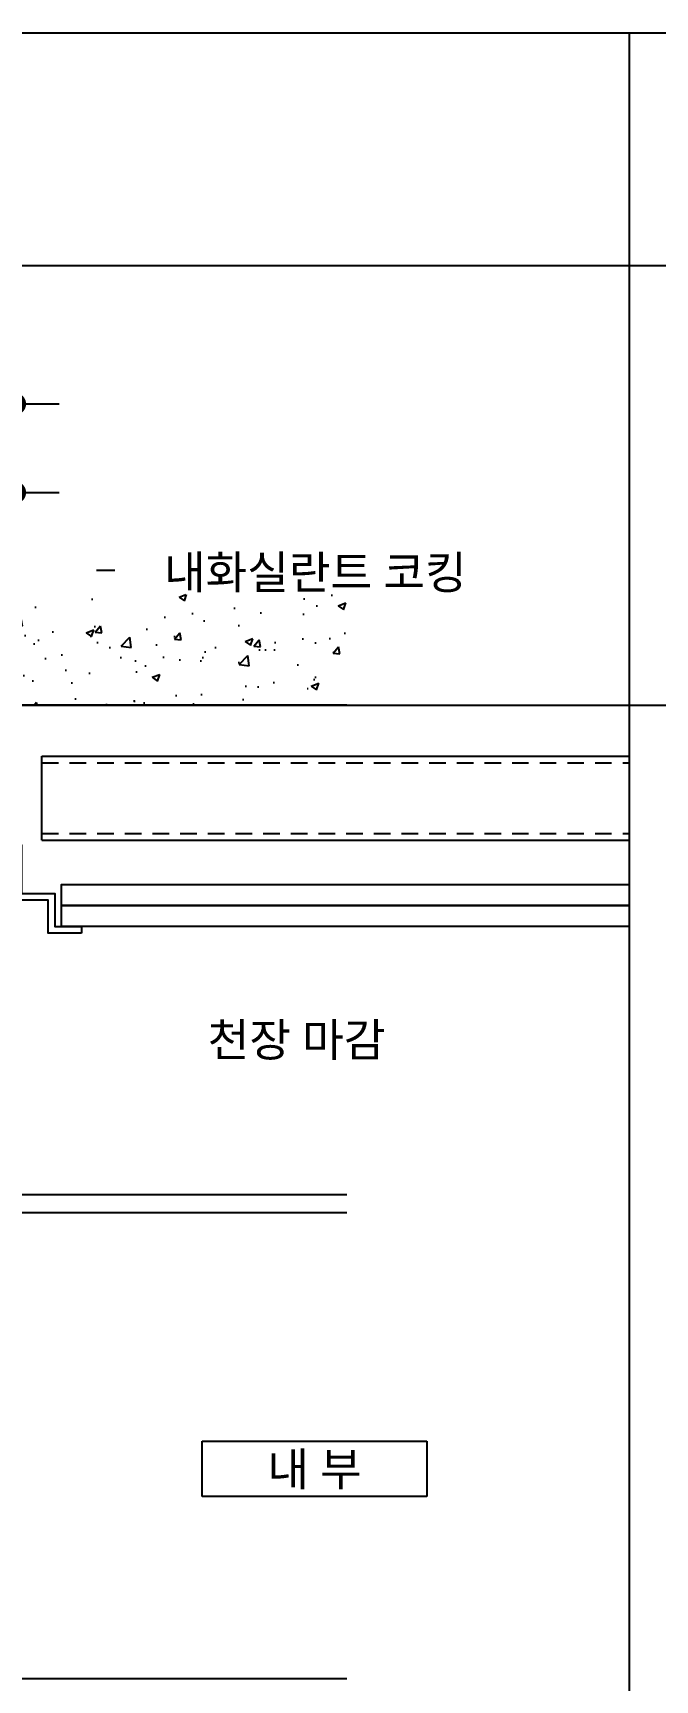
# Model space of a CAD drawing. Header units: millimetres. Extents: x 150 to 8166, y -2863 to -229.
# Drawn here: x 3271 to 3552, y -972 to -229 of the extents above; entities that cross this region are included whole.
import ezdxf
from ezdxf.enums import TextEntityAlignment as Align

# ---------------------------------------------------------------- set-up
doc = ezdxf.new("R2010")
doc.units = ezdxf.units.MM
doc.header["$LTSCALE"] = 5
doc.header["$MEASUREMENT"] = 0
doc.header["$PDMODE"] = 3
doc.header["$PDSIZE"] = 100
doc.linetypes.add('HID', pattern=[2.5, 1.5, -1])
doc.layers.get('0').update_dxf_attribs({"linetype": 'CONTINUOUS'})
doc.layers.get('Defpoints').update_dxf_attribs({"color": 137, "linetype": 'CONTINUOUS'})
for name, color, linetype in [('01CONC', 2, 'CONTINUOUS'), ('01HAT', 8, 'CONTINUOUS'), ('01LEADER(지시선)', 7, 'CONTINUOUS'), ('02DIM', 7, 'CONTINUOUS'), ('3', 3, 'CONTINUOUS'), ('5', 5, 'CONTINUOUS'), ('8', 8, 'CONTINUOUS'), ('SYM-LEAD', 6, 'CONTINUOUS'), ('TEXT', 3, 'CONTINUOUS'), ('TEXT-NOTE', 6, 'CONTINUOUS')]:
    doc.layers.add(name, color=color, linetype=linetype)
doc.layers.add('02Waste', color=171, linetype='CONTINUOUS', plot=False)
doc.styles.add('맑은고딕', font='malgun.ttf')
doc.styles.add('스타일1', font='malgun.ttf')
doc.dimstyles.new('GAUN-10', dxfattribs={"dimscale": 10, "dimtxt": 1.5, "dimasz": 1, "dimexe": 2, "dimexo": 3, "dimgap": 0.5, "dimtad": 1, "dimdec": 0, "dimzin": 1, "dimdsep": 46, "dimlunit": 6, "dimtxsty": '맑은고딕', "dimblk": 'CJDOT', "dimcen": 0.09, "dimdle": 1, "dimclrd": 256, "dimclre": 256, "dimclrt": 3, "dimadec": 0, "dimazin": 0, "dimtfac": 1, "dimtdec": 0, "dimtix": 1, "dimtmove": 2, "dimatfit": 3, "dimldrblk": 'CJDOT', "dimfxl": 1, "dimtolj": 1, "dimtzin": 1, "dimarcsym": 0})

# ---------------------------------------------------------------- blocks, each defined once
blk = doc.blocks.new('CJDOT')
blk.add_line((-2, -2.7e-15), (2, 2.7e-15))
at = {"const_width": 0.5}
blk.add_lwpolyline([(-0.25, 0, 1), (0.25, 0, 1)], format="xyb", close=True, dxfattribs=at)
blk = doc.blocks.new('*D22')
at = {"layer": '02DIM', "lineweight": -2, "transparency": 16777216}
for p, q in [((3089.636842593064, -488.7182508173614), (3089.636842593064, -376.2182508173614)), ((3262.63684259306, -488.7182508173615), (3262.63684259306, -376.2182508173614)), ((3252.63684259306, -396.2182508173614), (3099.636842593064, -396.2182508173614))]:
    blk.add_line(p, q, dxfattribs=at)
at = {"layer": 'Defpoints', "color": 0, "transparency": 16777216}
for p in [(3089.636842593064, -396.2182508173614), (3089.636842593064, -518.7182508173614), (3262.63684259306, -518.7182508173615)]:
    blk.add_point(p, dxfattribs=at)
at = {"layer": '02DIM', "lineweight": -2, "transparency": 16777216, "xscale": 10, "yscale": 10, "zscale": 10, "rotation": 180}
blk.add_blockref('CJDOT', (3089.636842593064, -396.2182508173614), dxfattribs=at)
at = {"layer": '02DIM', "lineweight": -2, "transparency": 16777216, "xscale": 10, "yscale": 10, "zscale": 10}
blk.add_blockref('CJDOT', (3262.63684259306, -396.2182508173614), dxfattribs=at)
at = {"layer": '02DIM', "color": 3, "transparency": 16777216, "insert": (3176.136842593062, -383.4278296217092), "char_height": 15, "attachment_point": 5, "style": '맑은고딕'}
blk.add_mtext('\\A1;173', dxfattribs=at)
blk = doc.blocks.new('*D23')
at = {"layer": '02DIM', "lineweight": -2, "transparency": 16777216}
for p, q in [((3139.636842593064, -488.7182508173614), (3139.636842593064, -416.2182508173614)), ((3262.636842593064, -488.7182508173614), (3262.636842593064, -416.2182508173614)), ((3252.636842593064, -436.2182508173614), (3149.636842593064, -436.2182508173614))]:
    blk.add_line(p, q, dxfattribs=at)
at = {"layer": 'Defpoints', "color": 0, "transparency": 16777216}
for p in [(3139.636842593064, -436.2182508173614), (3139.636842593064, -518.7182508173614), (3262.636842593064, -518.7182508173614)]:
    blk.add_point(p, dxfattribs=at)
at = {"layer": '02DIM', "lineweight": -2, "transparency": 16777216, "xscale": 10, "yscale": 10, "zscale": 10, "rotation": 180}
blk.add_blockref('CJDOT', (3139.636842593064, -436.2182508173614), dxfattribs=at)
at = {"layer": '02DIM', "lineweight": -2, "transparency": 16777216, "xscale": 10, "yscale": 10, "zscale": 10}
blk.add_blockref('CJDOT', (3262.636842593064, -436.2182508173614), dxfattribs=at)
at = {"layer": '02DIM', "color": 3, "transparency": 16777216, "insert": (3201.136842593064, -423.4278296217092), "char_height": 15, "attachment_point": 5, "style": '맑은고딕'}
blk.add_mtext('\\A1;123', dxfattribs=at)
blk = doc.blocks.new('room-1')
at = {"layer": 'TEXT-NOTE', "color": 6}
for p, q in [((0, 5.000000000000057), (20.29451895928014, 5.000000000000057)), ((0, 5.68e-14), (0, 5.000000000000057)), ((20.29451895928014, 5.000000000000057), (20.29451895928014, 5.68e-14)), ((20.29451895928014, 5.68e-14), (0, 5.68e-14))]:
    blk.add_line(p, q, dxfattribs=at)
at = {"layer": 'TEXT-NOTE', "color": 3, "style": '스타일1'}
blk.add_attdef('실명', text='', height=3, dxfattribs=at).set_placement((10.14725947972397, 2.590682134619044), align=Align.MIDDLE)

msp = doc.modelspace()

# ---------------------------------------------------------------- hatches: boundary and pattern name
at = {"layer": '01HAT'}
h = msp.add_hatch(dxfattribs=at)
h.set_pattern_fill('AR-CONC', color=256, scale=5, style=0)
h.set_pattern_definition([(49.99999999999999, (-29797.39104037969, 8871.641836670486), (35.86300913003767, -3.137606749129755), [3.75, -41.25]), (355, (-29797.39104037969, 8871.641836670486), (-6.937566680650001, 37.60960668500059), [3, -33]), (100.4513999999998, (-29794.40245638094, 8871.380369670482), (28.92546908570108, 34.47197710304768), [3.187009499999981, -35.05710559999969]), (46.18420000000002, (-29797.39104037969, 8881.641836670486), (53.36205243128222, -8.275950716450904), [5.624999999999972, -61.87499999999978]), (96.63559999999966, (-29792.94420312955, 8880.952171320354), (46.73313527743517, 48.70589354502209), [4.780514399999943, -52.58564999999955]), (351.1842, (-29797.39104037969, 8881.641836670486), (46.73309725668136, 48.70593004626623), [4.5, -49.5]), (21, (-29792.39104037969, 8879.141836670486), (29.84535260592308, -20.13094453326694), [3.75, -41.25]), (326.0000000000001, (-29792.39104037969, 8879.141836670486), (12.16576659607909, 36.25750225234265), [3, -33]), (71.4514, (-29789.90392872929, 8877.464256370233), (42.0111314290745, 16.12652483549762), [3.1870095, -35.0571056]), (37.50000000000001, (-29797.39104037969, 8871.641836670486), (0.6079927658645334, 16.64469269156557), [0, -32.59999999999999, 0, -33.5, 0, -33.125]), (7.499999999999999, (-29797.39104037969, 8871.641836670486), (13.15347687210743, 19.72058559411801), [0, -19.1, 0, -31.85, 0, -12.625]), (327.5, (-29808.54104038007, 8871.641836670486), (26.69112180862045, -1.12774358671899), [0, -12.5, 0, -39, 0, -51.75]), (317.5, (-29813.54104038007, 8871.641836670486), (29.15930846711931, 5.005249116615882), [0, -16.25, 0, -25.9, 0, -36.75])])
h.paths.add_polyline_path([(2839.636842594927, -482.2321302541282), (2839.636842594927, -532.2321302541282), (3414.636842594927, -532.2321302541282), (3414.636842594927, -482.2321302541282)])

# ---------------------------------------------------------------- linework, layer by layer
at = {"layer": '01CONC'}
msp.add_line((3412.636842594927, -532.2321302541282), (2839.636842594927, -532.2321302541282), dxfattribs=at)
at = {"layer": '01LEADER(지시선)'}
msp.add_line((3299.442868418505, -471.2535047915048), (3307.722164388259, -471.2535047915048), dxfattribs=at)
at = {"layer": '02Waste', "ltscale": 0.1}
for p, q in [((3540.308968513833, -228.6893922027416), (3540.308968513833, -2862.500016552604)), ((317.4717417659717, -532.2321302541282), (3584.999999703467, -532.2321302541282))]:
    msp.add_line(p, q, dxfattribs=at)
at = {"layer": '3'}
for p, q in [((149.9999991415539, -228.6893922027416), (3584.999999703467, -228.689392202743)), ((149.9999991415539, -333.6893922027416), (3584.999999703467, -333.6893922027416))]:
    msp.add_line(p, q, dxfattribs=at)
at = {"layer": '5'}
for points in [[(2839.636842594927, -753.2552219638351), (3123.439252739286, -753.2552219638351), (3124.594315781703, -755.5620826505806, 0.6664810144908515), (3126.434308433419, -755.4138237118937), (3127.839376754572, -751.0966202157765, -0.7024360545865561), (3129.719867905115, -751.0374927723065), (3130.62437381733, -753.2552219638351), (3412.636842594927, -753.2552219638351)], [(2839.636842594927, -761.2552219638351), (3123.439252739286, -761.2552219638351), (3124.594315781703, -763.5620826505806, 0.6664810144908515), (3126.434308433419, -763.4138237118937), (3127.839376754572, -759.0966202157765, -0.7024360545865561), (3129.719867905115, -759.0374927723065), (3130.62437381733, -761.2552219638351), (3412.636842594927, -761.2552219638351)], [(2839.636842594927, -971.7921931103087), (3123.439252739286, -971.7921931103087), (3124.594315781703, -974.0990537970542, 0.6664810144908515), (3126.434308433419, -973.9507948583673), (3127.839376754572, -969.633591362483, -0.7024360545865561), (3129.719867905115, -969.5744639187801), (3130.62437381733, -971.7921931103087), (3412.636842594927, -971.7921931103087)]]:
    msp.add_lwpolyline(points, format="xyb", dxfattribs=at)
at = {"layer": '8'}
for p, q in [((3274.819862875601, -555.2321302538953), (3540.308968513833, -555.2321302538953)), ((3274.819862875601, -593.2321302538953), (3274.819862875601, -555.2321302538953)), ((3274.819862875601, -593.2321302538953), (3540.308968513833, -593.2321302538953))]:
    msp.add_line(p, q, dxfattribs=at)
at = {"layer": '8', "linetype": 'HID'}
for p, q in [((3274.819862875601, -558.2321302538953), (3540.308968513833, -558.2321302538953)), ((3274.819862875601, -590.2321302538953), (3540.308968513833, -590.2321302538953))]:
    msp.add_line(p, q, dxfattribs=at)
at = {"layer": '8'}
msp.add_lwpolyline([(3292.636842593064, -635.2321302562236), (3277.636842593064, -635.2321302562236), (3277.636842593064, -620.2321302562236), (3262.636842593064, -620.2321302562236), (3262.636842593064, -595.2321302562236), (3265.636842593064, -595.2321302562236), (3265.636842593064, -617.2321302562236), (3280.636842593064, -617.2321302562236), (3280.636842593064, -632.2321302562236), (3292.636842593064, -632.2321302562236)], close=True, dxfattribs=at)
for points in [[(3540.308968513833, -622.7321302562236), (3283.636842593064, -622.7321302562236), (3283.636842593064, -613.2321302562236), (3540.308968513833, -613.2321302562236)], [(3540.308968513833, -632.2321302562236), (3283.636842593064, -632.2321302562236), (3283.636842593064, -622.7321302562236), (3540.308968513833, -622.7321302562236)]]:
    msp.add_lwpolyline(points, dxfattribs=at)
at = {"layer": 'SYM-LEAD'}
for points in [[(3264.236842592692, -532.2321302541282, 0, 5, 0), (3271.736842592692, -519.2417491974525, 0, 0, 0), (3299.442868418505, -471.2535047915048, 0, 0, 0), (3307.722164388259, -471.2535047915048, 0, 0, 0)], [(3312.636842587476, -633.3579580813862, 0, 5, 0), (3312.636842587476, -648.3579580813862, 0, 0, 0), (3312.636842587476, -683.3579580813862, 0, 0, 0), (3337.636842587476, -683.3579580813862, 0, 0, 0)]]:
    msp.add_lwpolyline(points, format="xyseb", dxfattribs=at)

# ---------------------------------------------------------------- block references
at = {"layer": 'TEXT-NOTE'}
ref = msp.add_blockref('room-1', (3347.290616194963, -889.5832511782401), dxfattribs=dict(at, xscale=5.000000000004174, yscale=5.000000000004174, zscale=5.000000000004174))
ref.add_attrib('실명', '내 부', dxfattribs={"color": 3, "height": 15.00000000001253, "style": '스타일1'}).set_placement((3398.026913593206, -877.0832511782291), align=Align.MIDDLE)

# ---------------------------------------------------------------- texts
at = {"layer": 'TEXT', "style": '스타일1'}
for s, p in [('내화실란트 코킹', (3466.78883105654, -472.2535047915048)), ('천장 마감', (3430.103509254267, -683.3579580813862))]:
    msp.add_text(s, height=15, dxfattribs=at).set_placement(p, align=Align.MIDDLE_RIGHT)

# ---------------------------------------------------------------- dimensions: what is measured, and where the dimension line sits
at = {"layer": '02DIM'}
for base, p1, p2, picture, middle in [((3089.636842593064, -396.2182508173614), (3262.63684259306, -518.7182508173615), (3089.636842593064, -518.7182508173614), '*D22', (3176.136842593062, -383.4278296217092)), ((3139.636842593064, -436.2182508173614), (3262.636842593064, -518.7182508173614), (3139.636842593064, -518.7182508173614), '*D23', (3201.136842593064, -423.4278296217092))]:
    dim = msp.add_linear_dim(base=base, p1=p1, p2=p2, angle=180, dimstyle='GAUN-10', dxfattribs=at)
    dim.commit()
    dim.dimension.update_dxf_attribs({"geometry": picture, "text_midpoint": middle})

doc.saveas('drawing.dxf')
